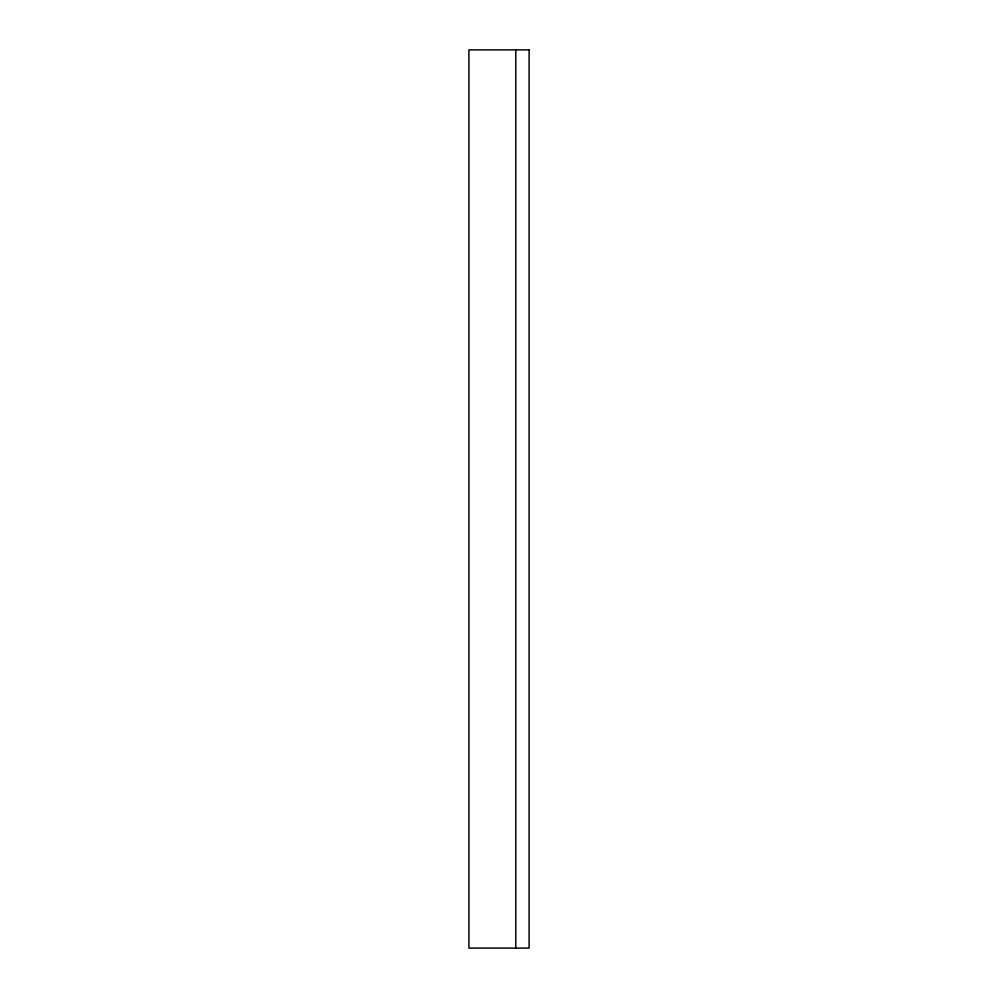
<?xml version="1.0" encoding="UTF-8"?>
<svg xmlns="http://www.w3.org/2000/svg" width="998" height="998" viewBox="0 0 998 998"><rect width="100%" height="100%" fill="white"/><g stroke="black" fill="none" stroke-linecap="round" stroke-linejoin="round"><path stroke-width="1.5" d="M515.791 49.9L515.791 948.1M529.09 49.9L468.91 49.9L468.91 948.1L529.09 948.1L529.09 49.9"/></g></svg>
